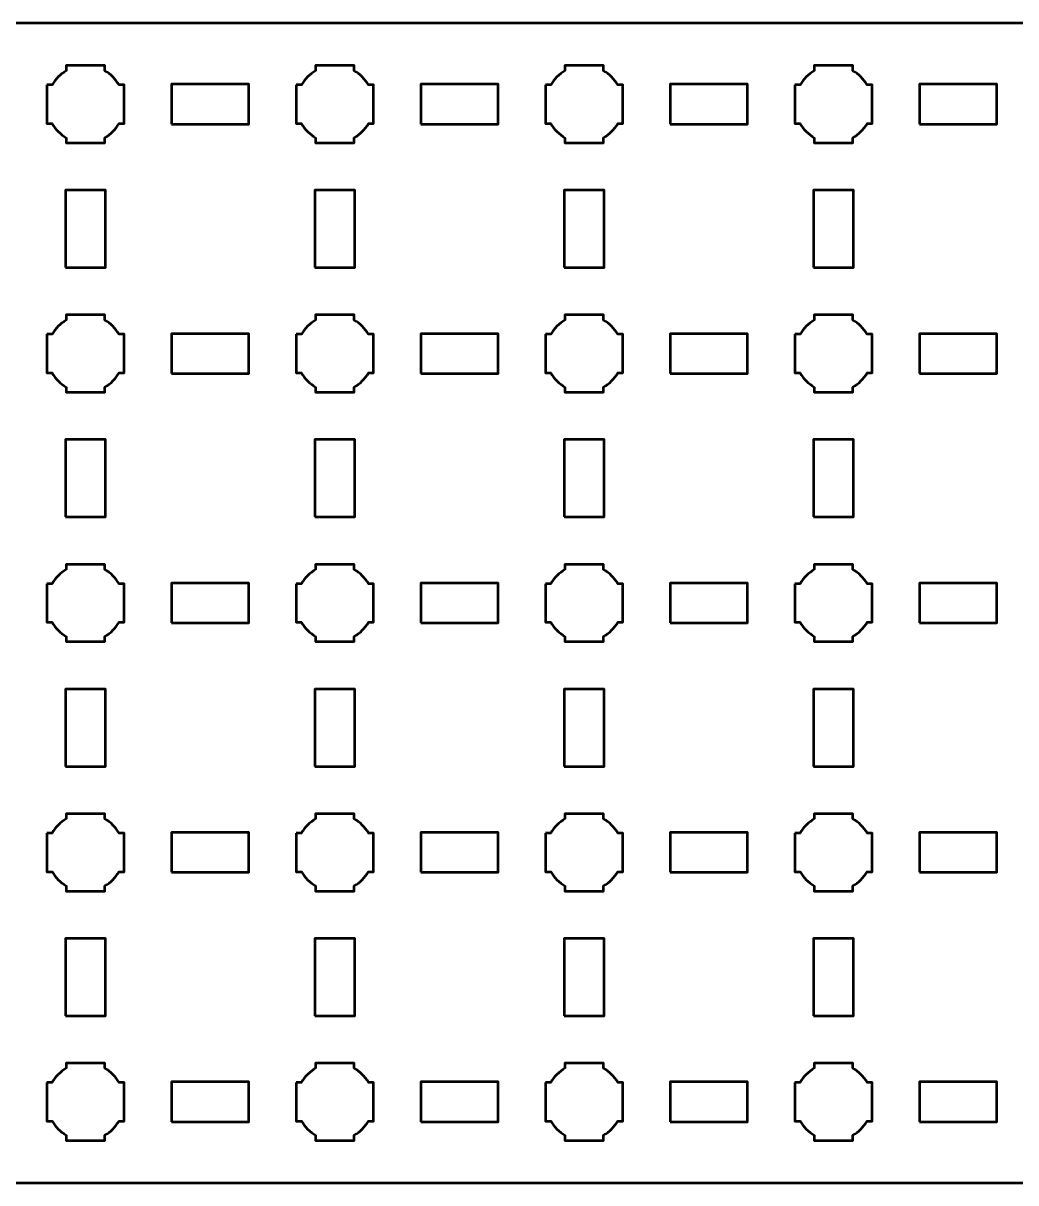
# Model space of a CAD drawing. Header units: centimetres. Extents: x -40.1 to 19.1, y -19.5 to -10.2.
# Drawn here: x 4 to 11.96, y -19.5 to -10.2 of the extents above; entities that cross this region are included whole.
import ezdxf

# ---------------------------------------------------------------- set-up
doc = ezdxf.new("R2010")
doc.units = ezdxf.units.CM
doc.header["$MEASUREMENT"] = 0
doc.layers.add('Layer 1', color=7, linetype='Continuous')

msp = doc.modelspace()

# ---------------------------------------------------------------- linework, layer by layer
at = {"layer": 'Layer 1', "color": 250, "lineweight": 53}
for points in [[(5.19, -11.01), (5.81, -11.01), (5.81, -10.69), (5.19, -10.69), (5.19, -11.01)], [(7.19, -11.01), (7.81, -11.01), (7.81, -10.69), (7.19, -10.69), (7.19, -11.01)], [(9.19, -11.01), (9.81, -11.01), (9.81, -10.69), (9.19, -10.69), (9.19, -11.01)], [(11.19, -11.01), (11.81, -11.01), (11.81, -10.69), (11.19, -10.69), (11.19, -11.01)], [(4.34, -12.16), (4.66, -12.16), (4.66, -11.54), (4.34, -11.54), (4.34, -12.16)], [(6.34, -12.16), (6.66, -12.16), (6.66, -11.54), (6.34, -11.54), (6.34, -12.16)], [(8.34, -12.16), (8.66, -12.16), (8.66, -11.54), (8.34, -11.54), (8.34, -12.16)], [(10.34, -12.16), (10.66, -12.16), (10.66, -11.54), (10.34, -11.54), (10.34, -12.16)], [(5.19, -13.01), (5.81, -13.01), (5.81, -12.69), (5.19, -12.69), (5.19, -13.01)], [(7.19, -13.01), (7.81, -13.01), (7.81, -12.69), (7.19, -12.69), (7.19, -13.01)], [(9.19, -13.01), (9.81, -13.01), (9.81, -12.69), (9.19, -12.69), (9.19, -13.01)], [(11.19, -13.01), (11.81, -13.01), (11.81, -12.69), (11.19, -12.69), (11.19, -13.01)], [(4.34, -14.16), (4.66, -14.16), (4.66, -13.54), (4.34, -13.54), (4.34, -14.16)], [(6.34, -14.16), (6.66, -14.16), (6.66, -13.54), (6.34, -13.54), (6.34, -14.16)], [(8.34, -14.16), (8.66, -14.16), (8.66, -13.54), (8.34, -13.54), (8.34, -14.16)], [(10.34, -14.16), (10.66, -14.16), (10.66, -13.54), (10.34, -13.54), (10.34, -14.16)], [(5.19, -15.01), (5.81, -15.01), (5.81, -14.69), (5.19, -14.69), (5.19, -15.01)], [(7.19, -15.01), (7.81, -15.01), (7.81, -14.69), (7.19, -14.69), (7.19, -15.01)], [(9.19, -15.01), (9.81, -15.01), (9.81, -14.69), (9.19, -14.69), (9.19, -15.01)], [(11.19, -15.01), (11.81, -15.01), (11.81, -14.69), (11.19, -14.69), (11.19, -15.01)], [(4.34, -16.16), (4.66, -16.16), (4.66, -15.54), (4.34, -15.54), (4.34, -16.16)], [(6.34, -16.16), (6.66, -16.16), (6.66, -15.54), (6.34, -15.54), (6.34, -16.16)], [(8.34, -16.16), (8.66, -16.16), (8.66, -15.54), (8.34, -15.54), (8.34, -16.16)], [(10.34, -16.16), (10.66, -16.16), (10.66, -15.54), (10.34, -15.54), (10.34, -16.16)], [(5.19, -17.01), (5.81, -17.01), (5.81, -16.69), (5.19, -16.69), (5.19, -17.01)], [(7.19, -17.01), (7.81, -17.01), (7.81, -16.69), (7.19, -16.69), (7.19, -17.01)], [(9.19, -17.01), (9.81, -17.01), (9.81, -16.69), (9.19, -16.69), (9.19, -17.01)], [(11.19, -17.01), (11.81, -17.01), (11.81, -16.69), (11.19, -16.69), (11.19, -17.01)], [(4.34, -18.16), (4.66, -18.16), (4.66, -17.54), (4.34, -17.54), (4.34, -18.16)], [(6.34, -18.16), (6.66, -18.16), (6.66, -17.54), (6.34, -17.54), (6.34, -18.16)], [(8.34, -18.16), (8.66, -18.16), (8.66, -17.54), (8.34, -17.54), (8.34, -18.16)], [(10.34, -18.16), (10.66, -18.16), (10.66, -17.54), (10.34, -17.54), (10.34, -18.16)], [(5.19, -19.01), (5.81, -19.01), (5.81, -18.69), (5.19, -18.69), (5.19, -19.01)], [(7.19, -19.01), (7.81, -19.01), (7.81, -18.69), (7.19, -18.69), (7.19, -19.01)], [(9.19, -19.01), (9.81, -19.01), (9.81, -18.69), (9.19, -18.69), (9.19, -19.01)], [(11.19, -19.01), (11.81, -19.01), (11.81, -18.69), (11.19, -18.69), (11.19, -19.01)]]:
    msp.add_lwpolyline(points, close=True, dxfattribs=at)
msp.add_open_spline([(-40.15, -19), (-40.15, -19), (-40.15, -10.7), (-40.15, -10.7), (-40.15, -10.7), (-40.15, -10.42391), (-39.92609, -10.2), (-39.65, -10.2), (-39.65, -10.2), (-39.65, -10.2), (18.65, -10.2), (18.65, -10.2), (18.65, -10.2), (18.92609, -10.2), (19.15, -10.42391), (19.15, -10.7), (19.15, -10.7), (19.15, -10.7), (19.15, -19), (19.15, -19), (19.15, -19), (19.15, -19.27609), (18.92609, -19.5), (18.65, -19.5), (18.65, -19.5), (18.65, -19.5), (-39.65, -19.5), (-39.65, -19.5), (-39.65, -19.5), (-39.92609, -19.5), (-40.15, -19.27609), (-40.15, -19)], degree=3, knots=[0, 0, 0, 0, 0.125, 0.125, 0.125, 0.125, 0.25, 0.25, 0.25, 0.25, 0.375, 0.375, 0.375, 0.375, 0.5, 0.5, 0.5, 0.5, 0.625, 0.625, 0.625, 0.625, 0.75, 0.75, 0.75, 0.75, 0.875, 0.875, 0.875, 0.875, 1, 1, 1, 1], dxfattribs=at)
at = {"layer": 'Layer 1', "lineweight": 53}
for points in [[(4.19, -10.695), (4.19, -10.695), (4.23149, -10.695), (4.23149, -10.695), (4.23149, -10.695), (4.25872, -10.64795), (4.29795, -10.60872), (4.345, -10.58149), (4.345, -10.58149), (4.345, -10.58149), (4.345, -10.54), (4.345, -10.54), (4.345, -10.54), (4.345, -10.54), (4.5, -10.54), (4.5, -10.54), (4.5, -10.54), (4.5, -10.54), (4.655, -10.54), (4.655, -10.54), (4.655, -10.54), (4.655, -10.54), (4.655, -10.58149), (4.655, -10.58149), (4.655, -10.58149), (4.70205, -10.60872), (4.74128, -10.64795), (4.76851, -10.695), (4.76851, -10.695), (4.76851, -10.695), (4.81, -10.695), (4.81, -10.695), (4.81, -10.695), (4.81, -10.695), (4.81, -10.85), (4.81, -10.85), (4.81, -10.85), (4.81, -10.85), (4.81, -11.005), (4.81, -11.005), (4.81, -11.005), (4.81, -11.005), (4.76851, -11.005), (4.76851, -11.005), (4.76851, -11.005), (4.74128, -11.05205), (4.70205, -11.09128), (4.655, -11.11851), (4.655, -11.11851), (4.655, -11.11851), (4.655, -11.16), (4.655, -11.16), (4.655, -11.16), (4.655, -11.16), (4.5, -11.16), (4.5, -11.16), (4.5, -11.16), (4.5, -11.16), (4.345, -11.16), (4.345, -11.16), (4.345, -11.16), (4.345, -11.16), (4.345, -11.11851), (4.345, -11.11851), (4.345, -11.11851), (4.29795, -11.09128), (4.25872, -11.05205), (4.23149, -11.005), (4.23149, -11.005), (4.23149, -11.005), (4.19, -11.005), (4.19, -11.005), (4.19, -11.005), (4.19, -11.005), (4.19, -10.85), (4.19, -10.85), (4.19, -10.85), (4.19, -10.85), (4.19, -10.695), (4.19, -10.695)], [(6.19, -10.695), (6.19, -10.695), (6.23149, -10.695), (6.23149, -10.695), (6.23149, -10.695), (6.25872, -10.64795), (6.29795, -10.60872), (6.345, -10.58149), (6.345, -10.58149), (6.345, -10.58149), (6.345, -10.54), (6.345, -10.54), (6.345, -10.54), (6.345, -10.54), (6.5, -10.54), (6.5, -10.54), (6.5, -10.54), (6.5, -10.54), (6.655, -10.54), (6.655, -10.54), (6.655, -10.54), (6.655, -10.54), (6.655, -10.58149), (6.655, -10.58149), (6.655, -10.58149), (6.70205, -10.60872), (6.74128, -10.64795), (6.76851, -10.695), (6.76851, -10.695), (6.76851, -10.695), (6.81, -10.695), (6.81, -10.695), (6.81, -10.695), (6.81, -10.695), (6.81, -10.85), (6.81, -10.85), (6.81, -10.85), (6.81, -10.85), (6.81, -11.005), (6.81, -11.005), (6.81, -11.005), (6.81, -11.005), (6.76851, -11.005), (6.76851, -11.005), (6.76851, -11.005), (6.74128, -11.05205), (6.70205, -11.09128), (6.655, -11.11851), (6.655, -11.11851), (6.655, -11.11851), (6.655, -11.16), (6.655, -11.16), (6.655, -11.16), (6.655, -11.16), (6.5, -11.16), (6.5, -11.16), (6.5, -11.16), (6.5, -11.16), (6.345, -11.16), (6.345, -11.16), (6.345, -11.16), (6.345, -11.16), (6.345, -11.11851), (6.345, -11.11851), (6.345, -11.11851), (6.29795, -11.09128), (6.25872, -11.05205), (6.23149, -11.005), (6.23149, -11.005), (6.23149, -11.005), (6.19, -11.005), (6.19, -11.005), (6.19, -11.005), (6.19, -11.005), (6.19, -10.85), (6.19, -10.85), (6.19, -10.85), (6.19, -10.85), (6.19, -10.695), (6.19, -10.695)], [(8.19, -10.695), (8.19, -10.695), (8.23149, -10.695), (8.23149, -10.695), (8.23149, -10.695), (8.25872, -10.64795), (8.29795, -10.60872), (8.345, -10.58149), (8.345, -10.58149), (8.345, -10.58149), (8.345, -10.54), (8.345, -10.54), (8.345, -10.54), (8.345, -10.54), (8.5, -10.54), (8.5, -10.54), (8.5, -10.54), (8.5, -10.54), (8.655, -10.54), (8.655, -10.54), (8.655, -10.54), (8.655, -10.54), (8.655, -10.58149), (8.655, -10.58149), (8.655, -10.58149), (8.70205, -10.60872), (8.74128, -10.64795), (8.76851, -10.695), (8.76851, -10.695), (8.76851, -10.695), (8.81, -10.695), (8.81, -10.695), (8.81, -10.695), (8.81, -10.695), (8.81, -10.85), (8.81, -10.85), (8.81, -10.85), (8.81, -10.85), (8.81, -11.005), (8.81, -11.005), (8.81, -11.005), (8.81, -11.005), (8.76851, -11.005), (8.76851, -11.005), (8.76851, -11.005), (8.74128, -11.05205), (8.70205, -11.09128), (8.655, -11.11851), (8.655, -11.11851), (8.655, -11.11851), (8.655, -11.16), (8.655, -11.16), (8.655, -11.16), (8.655, -11.16), (8.5, -11.16), (8.5, -11.16), (8.5, -11.16), (8.5, -11.16), (8.345, -11.16), (8.345, -11.16), (8.345, -11.16), (8.345, -11.16), (8.345, -11.11851), (8.345, -11.11851), (8.345, -11.11851), (8.29795, -11.09128), (8.25872, -11.05205), (8.23149, -11.005), (8.23149, -11.005), (8.23149, -11.005), (8.19, -11.005), (8.19, -11.005), (8.19, -11.005), (8.19, -11.005), (8.19, -10.85), (8.19, -10.85), (8.19, -10.85), (8.19, -10.85), (8.19, -10.695), (8.19, -10.695)], [(10.19, -10.695), (10.19, -10.695), (10.23149, -10.695), (10.23149, -10.695), (10.23149, -10.695), (10.25872, -10.64795), (10.29795, -10.60872), (10.345, -10.58149), (10.345, -10.58149), (10.345, -10.58149), (10.345, -10.54), (10.345, -10.54), (10.345, -10.54), (10.345, -10.54), (10.5, -10.54), (10.5, -10.54), (10.5, -10.54), (10.5, -10.54), (10.655, -10.54), (10.655, -10.54), (10.655, -10.54), (10.655, -10.54), (10.655, -10.58149), (10.655, -10.58149), (10.655, -10.58149), (10.70205, -10.60872), (10.74128, -10.64795), (10.76851, -10.695), (10.76851, -10.695), (10.76851, -10.695), (10.81, -10.695), (10.81, -10.695), (10.81, -10.695), (10.81, -10.695), (10.81, -10.85), (10.81, -10.85), (10.81, -10.85), (10.81, -10.85), (10.81, -11.005), (10.81, -11.005), (10.81, -11.005), (10.81, -11.005), (10.76851, -11.005), (10.76851, -11.005), (10.76851, -11.005), (10.74128, -11.05205), (10.70205, -11.09128), (10.655, -11.11851), (10.655, -11.11851), (10.655, -11.11851), (10.655, -11.16), (10.655, -11.16), (10.655, -11.16), (10.655, -11.16), (10.5, -11.16), (10.5, -11.16), (10.5, -11.16), (10.5, -11.16), (10.345, -11.16), (10.345, -11.16), (10.345, -11.16), (10.345, -11.16), (10.345, -11.11851), (10.345, -11.11851), (10.345, -11.11851), (10.29795, -11.09128), (10.25872, -11.05205), (10.23149, -11.005), (10.23149, -11.005), (10.23149, -11.005), (10.19, -11.005), (10.19, -11.005), (10.19, -11.005), (10.19, -11.005), (10.19, -10.85), (10.19, -10.85), (10.19, -10.85), (10.19, -10.85), (10.19, -10.695), (10.19, -10.695)], [(4.19, -12.695), (4.19, -12.695), (4.23149, -12.695), (4.23149, -12.695), (4.23149, -12.695), (4.25872, -12.64795), (4.29795, -12.60872), (4.345, -12.58149), (4.345, -12.58149), (4.345, -12.58149), (4.345, -12.54), (4.345, -12.54), (4.345, -12.54), (4.345, -12.54), (4.5, -12.54), (4.5, -12.54), (4.5, -12.54), (4.5, -12.54), (4.655, -12.54), (4.655, -12.54), (4.655, -12.54), (4.655, -12.54), (4.655, -12.58149), (4.655, -12.58149), (4.655, -12.58149), (4.70205, -12.60872), (4.74128, -12.64795), (4.76851, -12.695), (4.76851, -12.695), (4.76851, -12.695), (4.81, -12.695), (4.81, -12.695), (4.81, -12.695), (4.81, -12.695), (4.81, -12.85), (4.81, -12.85), (4.81, -12.85), (4.81, -12.85), (4.81, -13.005), (4.81, -13.005), (4.81, -13.005), (4.81, -13.005), (4.76851, -13.005), (4.76851, -13.005), (4.76851, -13.005), (4.74128, -13.05205), (4.70205, -13.09128), (4.655, -13.11851), (4.655, -13.11851), (4.655, -13.11851), (4.655, -13.16), (4.655, -13.16), (4.655, -13.16), (4.655, -13.16), (4.5, -13.16), (4.5, -13.16), (4.5, -13.16), (4.5, -13.16), (4.345, -13.16), (4.345, -13.16), (4.345, -13.16), (4.345, -13.16), (4.345, -13.11851), (4.345, -13.11851), (4.345, -13.11851), (4.29795, -13.09128), (4.25872, -13.05205), (4.23149, -13.005), (4.23149, -13.005), (4.23149, -13.005), (4.19, -13.005), (4.19, -13.005), (4.19, -13.005), (4.19, -13.005), (4.19, -12.85), (4.19, -12.85), (4.19, -12.85), (4.19, -12.85), (4.19, -12.695), (4.19, -12.695)], [(6.19, -12.695), (6.19, -12.695), (6.23149, -12.695), (6.23149, -12.695), (6.23149, -12.695), (6.25872, -12.64795), (6.29795, -12.60872), (6.345, -12.58149), (6.345, -12.58149), (6.345, -12.58149), (6.345, -12.54), (6.345, -12.54), (6.345, -12.54), (6.345, -12.54), (6.5, -12.54), (6.5, -12.54), (6.5, -12.54), (6.5, -12.54), (6.655, -12.54), (6.655, -12.54), (6.655, -12.54), (6.655, -12.54), (6.655, -12.58149), (6.655, -12.58149), (6.655, -12.58149), (6.70205, -12.60872), (6.74128, -12.64795), (6.76851, -12.695), (6.76851, -12.695), (6.76851, -12.695), (6.81, -12.695), (6.81, -12.695), (6.81, -12.695), (6.81, -12.695), (6.81, -12.85), (6.81, -12.85), (6.81, -12.85), (6.81, -12.85), (6.81, -13.005), (6.81, -13.005), (6.81, -13.005), (6.81, -13.005), (6.76851, -13.005), (6.76851, -13.005), (6.76851, -13.005), (6.74128, -13.05205), (6.70205, -13.09128), (6.655, -13.11851), (6.655, -13.11851), (6.655, -13.11851), (6.655, -13.16), (6.655, -13.16), (6.655, -13.16), (6.655, -13.16), (6.5, -13.16), (6.5, -13.16), (6.5, -13.16), (6.5, -13.16), (6.345, -13.16), (6.345, -13.16), (6.345, -13.16), (6.345, -13.16), (6.345, -13.11851), (6.345, -13.11851), (6.345, -13.11851), (6.29795, -13.09128), (6.25872, -13.05205), (6.23149, -13.005), (6.23149, -13.005), (6.23149, -13.005), (6.19, -13.005), (6.19, -13.005), (6.19, -13.005), (6.19, -13.005), (6.19, -12.85), (6.19, -12.85), (6.19, -12.85), (6.19, -12.85), (6.19, -12.695), (6.19, -12.695)], [(8.19, -12.695), (8.19, -12.695), (8.23149, -12.695), (8.23149, -12.695), (8.23149, -12.695), (8.25872, -12.64795), (8.29795, -12.60872), (8.345, -12.58149), (8.345, -12.58149), (8.345, -12.58149), (8.345, -12.54), (8.345, -12.54), (8.345, -12.54), (8.345, -12.54), (8.5, -12.54), (8.5, -12.54), (8.5, -12.54), (8.5, -12.54), (8.655, -12.54), (8.655, -12.54), (8.655, -12.54), (8.655, -12.54), (8.655, -12.58149), (8.655, -12.58149), (8.655, -12.58149), (8.70205, -12.60872), (8.74128, -12.64795), (8.76851, -12.695), (8.76851, -12.695), (8.76851, -12.695), (8.81, -12.695), (8.81, -12.695), (8.81, -12.695), (8.81, -12.695), (8.81, -12.85), (8.81, -12.85), (8.81, -12.85), (8.81, -12.85), (8.81, -13.005), (8.81, -13.005), (8.81, -13.005), (8.81, -13.005), (8.76851, -13.005), (8.76851, -13.005), (8.76851, -13.005), (8.74128, -13.05205), (8.70205, -13.09128), (8.655, -13.11851), (8.655, -13.11851), (8.655, -13.11851), (8.655, -13.16), (8.655, -13.16), (8.655, -13.16), (8.655, -13.16), (8.5, -13.16), (8.5, -13.16), (8.5, -13.16), (8.5, -13.16), (8.345, -13.16), (8.345, -13.16), (8.345, -13.16), (8.345, -13.16), (8.345, -13.11851), (8.345, -13.11851), (8.345, -13.11851), (8.29795, -13.09128), (8.25872, -13.05205), (8.23149, -13.005), (8.23149, -13.005), (8.23149, -13.005), (8.19, -13.005), (8.19, -13.005), (8.19, -13.005), (8.19, -13.005), (8.19, -12.85), (8.19, -12.85), (8.19, -12.85), (8.19, -12.85), (8.19, -12.695), (8.19, -12.695)], [(10.19, -12.695), (10.19, -12.695), (10.23149, -12.695), (10.23149, -12.695), (10.23149, -12.695), (10.25872, -12.64795), (10.29795, -12.60872), (10.345, -12.58149), (10.345, -12.58149), (10.345, -12.58149), (10.345, -12.54), (10.345, -12.54), (10.345, -12.54), (10.345, -12.54), (10.5, -12.54), (10.5, -12.54), (10.5, -12.54), (10.5, -12.54), (10.655, -12.54), (10.655, -12.54), (10.655, -12.54), (10.655, -12.54), (10.655, -12.58149), (10.655, -12.58149), (10.655, -12.58149), (10.70205, -12.60872), (10.74128, -12.64795), (10.76851, -12.695), (10.76851, -12.695), (10.76851, -12.695), (10.81, -12.695), (10.81, -12.695), (10.81, -12.695), (10.81, -12.695), (10.81, -12.85), (10.81, -12.85), (10.81, -12.85), (10.81, -12.85), (10.81, -13.005), (10.81, -13.005), (10.81, -13.005), (10.81, -13.005), (10.76851, -13.005), (10.76851, -13.005), (10.76851, -13.005), (10.74128, -13.05205), (10.70205, -13.09128), (10.655, -13.11851), (10.655, -13.11851), (10.655, -13.11851), (10.655, -13.16), (10.655, -13.16), (10.655, -13.16), (10.655, -13.16), (10.5, -13.16), (10.5, -13.16), (10.5, -13.16), (10.5, -13.16), (10.345, -13.16), (10.345, -13.16), (10.345, -13.16), (10.345, -13.16), (10.345, -13.11851), (10.345, -13.11851), (10.345, -13.11851), (10.29795, -13.09128), (10.25872, -13.05205), (10.23149, -13.005), (10.23149, -13.005), (10.23149, -13.005), (10.19, -13.005), (10.19, -13.005), (10.19, -13.005), (10.19, -13.005), (10.19, -12.85), (10.19, -12.85), (10.19, -12.85), (10.19, -12.85), (10.19, -12.695), (10.19, -12.695)], [(4.19, -14.695), (4.19, -14.695), (4.23149, -14.695), (4.23149, -14.695), (4.23149, -14.695), (4.25872, -14.64795), (4.29795, -14.60872), (4.345, -14.58149), (4.345, -14.58149), (4.345, -14.58149), (4.345, -14.54), (4.345, -14.54), (4.345, -14.54), (4.345, -14.54), (4.5, -14.54), (4.5, -14.54), (4.5, -14.54), (4.5, -14.54), (4.655, -14.54), (4.655, -14.54), (4.655, -14.54), (4.655, -14.54), (4.655, -14.58149), (4.655, -14.58149), (4.655, -14.58149), (4.70205, -14.60872), (4.74128, -14.64795), (4.76851, -14.695), (4.76851, -14.695), (4.76851, -14.695), (4.81, -14.695), (4.81, -14.695), (4.81, -14.695), (4.81, -14.695), (4.81, -14.85), (4.81, -14.85), (4.81, -14.85), (4.81, -14.85), (4.81, -15.005), (4.81, -15.005), (4.81, -15.005), (4.81, -15.005), (4.76851, -15.005), (4.76851, -15.005), (4.76851, -15.005), (4.74128, -15.05205), (4.70205, -15.09128), (4.655, -15.11851), (4.655, -15.11851), (4.655, -15.11851), (4.655, -15.16), (4.655, -15.16), (4.655, -15.16), (4.655, -15.16), (4.5, -15.16), (4.5, -15.16), (4.5, -15.16), (4.5, -15.16), (4.345, -15.16), (4.345, -15.16), (4.345, -15.16), (4.345, -15.16), (4.345, -15.11851), (4.345, -15.11851), (4.345, -15.11851), (4.29795, -15.09128), (4.25872, -15.05205), (4.23149, -15.005), (4.23149, -15.005), (4.23149, -15.005), (4.19, -15.005), (4.19, -15.005), (4.19, -15.005), (4.19, -15.005), (4.19, -14.85), (4.19, -14.85), (4.19, -14.85), (4.19, -14.85), (4.19, -14.695), (4.19, -14.695)], [(6.19, -14.695), (6.19, -14.695), (6.23149, -14.695), (6.23149, -14.695), (6.23149, -14.695), (6.25872, -14.64795), (6.29795, -14.60872), (6.345, -14.58149), (6.345, -14.58149), (6.345, -14.58149), (6.345, -14.54), (6.345, -14.54), (6.345, -14.54), (6.345, -14.54), (6.5, -14.54), (6.5, -14.54), (6.5, -14.54), (6.5, -14.54), (6.655, -14.54), (6.655, -14.54), (6.655, -14.54), (6.655, -14.54), (6.655, -14.58149), (6.655, -14.58149), (6.655, -14.58149), (6.70205, -14.60872), (6.74128, -14.64795), (6.76851, -14.695), (6.76851, -14.695), (6.76851, -14.695), (6.81, -14.695), (6.81, -14.695), (6.81, -14.695), (6.81, -14.695), (6.81, -14.85), (6.81, -14.85), (6.81, -14.85), (6.81, -14.85), (6.81, -15.005), (6.81, -15.005), (6.81, -15.005), (6.81, -15.005), (6.76851, -15.005), (6.76851, -15.005), (6.76851, -15.005), (6.74128, -15.05205), (6.70205, -15.09128), (6.655, -15.11851), (6.655, -15.11851), (6.655, -15.11851), (6.655, -15.16), (6.655, -15.16), (6.655, -15.16), (6.655, -15.16), (6.5, -15.16), (6.5, -15.16), (6.5, -15.16), (6.5, -15.16), (6.345, -15.16), (6.345, -15.16), (6.345, -15.16), (6.345, -15.16), (6.345, -15.11851), (6.345, -15.11851), (6.345, -15.11851), (6.29795, -15.09128), (6.25872, -15.05205), (6.23149, -15.005), (6.23149, -15.005), (6.23149, -15.005), (6.19, -15.005), (6.19, -15.005), (6.19, -15.005), (6.19, -15.005), (6.19, -14.85), (6.19, -14.85), (6.19, -14.85), (6.19, -14.85), (6.19, -14.695), (6.19, -14.695)], [(8.19, -14.695), (8.19, -14.695), (8.23149, -14.695), (8.23149, -14.695), (8.23149, -14.695), (8.25872, -14.64795), (8.29795, -14.60872), (8.345, -14.58149), (8.345, -14.58149), (8.345, -14.58149), (8.345, -14.54), (8.345, -14.54), (8.345, -14.54), (8.345, -14.54), (8.5, -14.54), (8.5, -14.54), (8.5, -14.54), (8.5, -14.54), (8.655, -14.54), (8.655, -14.54), (8.655, -14.54), (8.655, -14.54), (8.655, -14.58149), (8.655, -14.58149), (8.655, -14.58149), (8.70205, -14.60872), (8.74128, -14.64795), (8.76851, -14.695), (8.76851, -14.695), (8.76851, -14.695), (8.81, -14.695), (8.81, -14.695), (8.81, -14.695), (8.81, -14.695), (8.81, -14.85), (8.81, -14.85), (8.81, -14.85), (8.81, -14.85), (8.81, -15.005), (8.81, -15.005), (8.81, -15.005), (8.81, -15.005), (8.76851, -15.005), (8.76851, -15.005), (8.76851, -15.005), (8.74128, -15.05205), (8.70205, -15.09128), (8.655, -15.11851), (8.655, -15.11851), (8.655, -15.11851), (8.655, -15.16), (8.655, -15.16), (8.655, -15.16), (8.655, -15.16), (8.5, -15.16), (8.5, -15.16), (8.5, -15.16), (8.5, -15.16), (8.345, -15.16), (8.345, -15.16), (8.345, -15.16), (8.345, -15.16), (8.345, -15.11851), (8.345, -15.11851), (8.345, -15.11851), (8.29795, -15.09128), (8.25872, -15.05205), (8.23149, -15.005), (8.23149, -15.005), (8.23149, -15.005), (8.19, -15.005), (8.19, -15.005), (8.19, -15.005), (8.19, -15.005), (8.19, -14.85), (8.19, -14.85), (8.19, -14.85), (8.19, -14.85), (8.19, -14.695), (8.19, -14.695)], [(10.19, -14.695), (10.19, -14.695), (10.23149, -14.695), (10.23149, -14.695), (10.23149, -14.695), (10.25872, -14.64795), (10.29795, -14.60872), (10.345, -14.58149), (10.345, -14.58149), (10.345, -14.58149), (10.345, -14.54), (10.345, -14.54), (10.345, -14.54), (10.345, -14.54), (10.5, -14.54), (10.5, -14.54), (10.5, -14.54), (10.5, -14.54), (10.655, -14.54), (10.655, -14.54), (10.655, -14.54), (10.655, -14.54), (10.655, -14.58149), (10.655, -14.58149), (10.655, -14.58149), (10.70205, -14.60872), (10.74128, -14.64795), (10.76851, -14.695), (10.76851, -14.695), (10.76851, -14.695), (10.81, -14.695), (10.81, -14.695), (10.81, -14.695), (10.81, -14.695), (10.81, -14.85), (10.81, -14.85), (10.81, -14.85), (10.81, -14.85), (10.81, -15.005), (10.81, -15.005), (10.81, -15.005), (10.81, -15.005), (10.76851, -15.005), (10.76851, -15.005), (10.76851, -15.005), (10.74128, -15.05205), (10.70205, -15.09128), (10.655, -15.11851), (10.655, -15.11851), (10.655, -15.11851), (10.655, -15.16), (10.655, -15.16), (10.655, -15.16), (10.655, -15.16), (10.5, -15.16), (10.5, -15.16), (10.5, -15.16), (10.5, -15.16), (10.345, -15.16), (10.345, -15.16), (10.345, -15.16), (10.345, -15.16), (10.345, -15.11851), (10.345, -15.11851), (10.345, -15.11851), (10.29795, -15.09128), (10.25872, -15.05205), (10.23149, -15.005), (10.23149, -15.005), (10.23149, -15.005), (10.19, -15.005), (10.19, -15.005), (10.19, -15.005), (10.19, -15.005), (10.19, -14.85), (10.19, -14.85), (10.19, -14.85), (10.19, -14.85), (10.19, -14.695), (10.19, -14.695)], [(4.19, -16.695), (4.19, -16.695), (4.23149, -16.695), (4.23149, -16.695), (4.23149, -16.695), (4.25872, -16.64795), (4.29795, -16.60872), (4.345, -16.58149), (4.345, -16.58149), (4.345, -16.58149), (4.345, -16.54), (4.345, -16.54), (4.345, -16.54), (4.345, -16.54), (4.5, -16.54), (4.5, -16.54), (4.5, -16.54), (4.5, -16.54), (4.655, -16.54), (4.655, -16.54), (4.655, -16.54), (4.655, -16.54), (4.655, -16.58149), (4.655, -16.58149), (4.655, -16.58149), (4.70205, -16.60872), (4.74128, -16.64795), (4.76851, -16.695), (4.76851, -16.695), (4.76851, -16.695), (4.81, -16.695), (4.81, -16.695), (4.81, -16.695), (4.81, -16.695), (4.81, -16.85), (4.81, -16.85), (4.81, -16.85), (4.81, -16.85), (4.81, -17.005), (4.81, -17.005), (4.81, -17.005), (4.81, -17.005), (4.76851, -17.005), (4.76851, -17.005), (4.76851, -17.005), (4.74128, -17.05205), (4.70205, -17.09128), (4.655, -17.11851), (4.655, -17.11851), (4.655, -17.11851), (4.655, -17.16), (4.655, -17.16), (4.655, -17.16), (4.655, -17.16), (4.5, -17.16), (4.5, -17.16), (4.5, -17.16), (4.5, -17.16), (4.345, -17.16), (4.345, -17.16), (4.345, -17.16), (4.345, -17.16), (4.345, -17.11851), (4.345, -17.11851), (4.345, -17.11851), (4.29795, -17.09128), (4.25872, -17.05205), (4.23149, -17.005), (4.23149, -17.005), (4.23149, -17.005), (4.19, -17.005), (4.19, -17.005), (4.19, -17.005), (4.19, -17.005), (4.19, -16.85), (4.19, -16.85), (4.19, -16.85), (4.19, -16.85), (4.19, -16.695), (4.19, -16.695)], [(6.19, -16.695), (6.19, -16.695), (6.23149, -16.695), (6.23149, -16.695), (6.23149, -16.695), (6.25872, -16.64795), (6.29795, -16.60872), (6.345, -16.58149), (6.345, -16.58149), (6.345, -16.58149), (6.345, -16.54), (6.345, -16.54), (6.345, -16.54), (6.345, -16.54), (6.5, -16.54), (6.5, -16.54), (6.5, -16.54), (6.5, -16.54), (6.655, -16.54), (6.655, -16.54), (6.655, -16.54), (6.655, -16.54), (6.655, -16.58149), (6.655, -16.58149), (6.655, -16.58149), (6.70205, -16.60872), (6.74128, -16.64795), (6.76851, -16.695), (6.76851, -16.695), (6.76851, -16.695), (6.81, -16.695), (6.81, -16.695), (6.81, -16.695), (6.81, -16.695), (6.81, -16.85), (6.81, -16.85), (6.81, -16.85), (6.81, -16.85), (6.81, -17.005), (6.81, -17.005), (6.81, -17.005), (6.81, -17.005), (6.76851, -17.005), (6.76851, -17.005), (6.76851, -17.005), (6.74128, -17.05205), (6.70205, -17.09128), (6.655, -17.11851), (6.655, -17.11851), (6.655, -17.11851), (6.655, -17.16), (6.655, -17.16), (6.655, -17.16), (6.655, -17.16), (6.5, -17.16), (6.5, -17.16), (6.5, -17.16), (6.5, -17.16), (6.345, -17.16), (6.345, -17.16), (6.345, -17.16), (6.345, -17.16), (6.345, -17.11851), (6.345, -17.11851), (6.345, -17.11851), (6.29795, -17.09128), (6.25872, -17.05205), (6.23149, -17.005), (6.23149, -17.005), (6.23149, -17.005), (6.19, -17.005), (6.19, -17.005), (6.19, -17.005), (6.19, -17.005), (6.19, -16.85), (6.19, -16.85), (6.19, -16.85), (6.19, -16.85), (6.19, -16.695), (6.19, -16.695)], [(8.19, -16.695), (8.19, -16.695), (8.23149, -16.695), (8.23149, -16.695), (8.23149, -16.695), (8.25872, -16.64795), (8.29795, -16.60872), (8.345, -16.58149), (8.345, -16.58149), (8.345, -16.58149), (8.345, -16.54), (8.345, -16.54), (8.345, -16.54), (8.345, -16.54), (8.5, -16.54), (8.5, -16.54), (8.5, -16.54), (8.5, -16.54), (8.655, -16.54), (8.655, -16.54), (8.655, -16.54), (8.655, -16.54), (8.655, -16.58149), (8.655, -16.58149), (8.655, -16.58149), (8.70205, -16.60872), (8.74128, -16.64795), (8.76851, -16.695), (8.76851, -16.695), (8.76851, -16.695), (8.81, -16.695), (8.81, -16.695), (8.81, -16.695), (8.81, -16.695), (8.81, -16.85), (8.81, -16.85), (8.81, -16.85), (8.81, -16.85), (8.81, -17.005), (8.81, -17.005), (8.81, -17.005), (8.81, -17.005), (8.76851, -17.005), (8.76851, -17.005), (8.76851, -17.005), (8.74128, -17.05205), (8.70205, -17.09128), (8.655, -17.11851), (8.655, -17.11851), (8.655, -17.11851), (8.655, -17.16), (8.655, -17.16), (8.655, -17.16), (8.655, -17.16), (8.5, -17.16), (8.5, -17.16), (8.5, -17.16), (8.5, -17.16), (8.345, -17.16), (8.345, -17.16), (8.345, -17.16), (8.345, -17.16), (8.345, -17.11851), (8.345, -17.11851), (8.345, -17.11851), (8.29795, -17.09128), (8.25872, -17.05205), (8.23149, -17.005), (8.23149, -17.005), (8.23149, -17.005), (8.19, -17.005), (8.19, -17.005), (8.19, -17.005), (8.19, -17.005), (8.19, -16.85), (8.19, -16.85), (8.19, -16.85), (8.19, -16.85), (8.19, -16.695), (8.19, -16.695)], [(10.19, -16.695), (10.19, -16.695), (10.23149, -16.695), (10.23149, -16.695), (10.23149, -16.695), (10.25872, -16.64795), (10.29795, -16.60872), (10.345, -16.58149), (10.345, -16.58149), (10.345, -16.58149), (10.345, -16.54), (10.345, -16.54), (10.345, -16.54), (10.345, -16.54), (10.5, -16.54), (10.5, -16.54), (10.5, -16.54), (10.5, -16.54), (10.655, -16.54), (10.655, -16.54), (10.655, -16.54), (10.655, -16.54), (10.655, -16.58149), (10.655, -16.58149), (10.655, -16.58149), (10.70205, -16.60872), (10.74128, -16.64795), (10.76851, -16.695), (10.76851, -16.695), (10.76851, -16.695), (10.81, -16.695), (10.81, -16.695), (10.81, -16.695), (10.81, -16.695), (10.81, -16.85), (10.81, -16.85), (10.81, -16.85), (10.81, -16.85), (10.81, -17.005), (10.81, -17.005), (10.81, -17.005), (10.81, -17.005), (10.76851, -17.005), (10.76851, -17.005), (10.76851, -17.005), (10.74128, -17.05205), (10.70205, -17.09128), (10.655, -17.11851), (10.655, -17.11851), (10.655, -17.11851), (10.655, -17.16), (10.655, -17.16), (10.655, -17.16), (10.655, -17.16), (10.5, -17.16), (10.5, -17.16), (10.5, -17.16), (10.5, -17.16), (10.345, -17.16), (10.345, -17.16), (10.345, -17.16), (10.345, -17.16), (10.345, -17.11851), (10.345, -17.11851), (10.345, -17.11851), (10.29795, -17.09128), (10.25872, -17.05205), (10.23149, -17.005), (10.23149, -17.005), (10.23149, -17.005), (10.19, -17.005), (10.19, -17.005), (10.19, -17.005), (10.19, -17.005), (10.19, -16.85), (10.19, -16.85), (10.19, -16.85), (10.19, -16.85), (10.19, -16.695), (10.19, -16.695)], [(4.19, -18.695), (4.19, -18.695), (4.23149, -18.695), (4.23149, -18.695), (4.23149, -18.695), (4.25872, -18.64795), (4.29795, -18.60872), (4.345, -18.58149), (4.345, -18.58149), (4.345, -18.58149), (4.345, -18.54), (4.345, -18.54), (4.345, -18.54), (4.345, -18.54), (4.5, -18.54), (4.5, -18.54), (4.5, -18.54), (4.5, -18.54), (4.655, -18.54), (4.655, -18.54), (4.655, -18.54), (4.655, -18.54), (4.655, -18.58149), (4.655, -18.58149), (4.655, -18.58149), (4.70205, -18.60872), (4.74128, -18.64795), (4.76851, -18.695), (4.76851, -18.695), (4.76851, -18.695), (4.81, -18.695), (4.81, -18.695), (4.81, -18.695), (4.81, -18.695), (4.81, -18.85), (4.81, -18.85), (4.81, -18.85), (4.81, -18.85), (4.81, -19.005), (4.81, -19.005), (4.81, -19.005), (4.81, -19.005), (4.76851, -19.005), (4.76851, -19.005), (4.76851, -19.005), (4.74128, -19.05205), (4.70205, -19.09128), (4.655, -19.11851), (4.655, -19.11851), (4.655, -19.11851), (4.655, -19.16), (4.655, -19.16), (4.655, -19.16), (4.655, -19.16), (4.5, -19.16), (4.5, -19.16), (4.5, -19.16), (4.5, -19.16), (4.345, -19.16), (4.345, -19.16), (4.345, -19.16), (4.345, -19.16), (4.345, -19.11851), (4.345, -19.11851), (4.345, -19.11851), (4.29795, -19.09128), (4.25872, -19.05205), (4.23149, -19.005), (4.23149, -19.005), (4.23149, -19.005), (4.19, -19.005), (4.19, -19.005), (4.19, -19.005), (4.19, -19.005), (4.19, -18.85), (4.19, -18.85), (4.19, -18.85), (4.19, -18.85), (4.19, -18.695), (4.19, -18.695)], [(6.19, -18.695), (6.19, -18.695), (6.23149, -18.695), (6.23149, -18.695), (6.23149, -18.695), (6.25872, -18.64795), (6.29795, -18.60872), (6.345, -18.58149), (6.345, -18.58149), (6.345, -18.58149), (6.345, -18.54), (6.345, -18.54), (6.345, -18.54), (6.345, -18.54), (6.5, -18.54), (6.5, -18.54), (6.5, -18.54), (6.5, -18.54), (6.655, -18.54), (6.655, -18.54), (6.655, -18.54), (6.655, -18.54), (6.655, -18.58149), (6.655, -18.58149), (6.655, -18.58149), (6.70205, -18.60872), (6.74128, -18.64795), (6.76851, -18.695), (6.76851, -18.695), (6.76851, -18.695), (6.81, -18.695), (6.81, -18.695), (6.81, -18.695), (6.81, -18.695), (6.81, -18.85), (6.81, -18.85), (6.81, -18.85), (6.81, -18.85), (6.81, -19.005), (6.81, -19.005), (6.81, -19.005), (6.81, -19.005), (6.76851, -19.005), (6.76851, -19.005), (6.76851, -19.005), (6.74128, -19.05205), (6.70205, -19.09128), (6.655, -19.11851), (6.655, -19.11851), (6.655, -19.11851), (6.655, -19.16), (6.655, -19.16), (6.655, -19.16), (6.655, -19.16), (6.5, -19.16), (6.5, -19.16), (6.5, -19.16), (6.5, -19.16), (6.345, -19.16), (6.345, -19.16), (6.345, -19.16), (6.345, -19.16), (6.345, -19.11851), (6.345, -19.11851), (6.345, -19.11851), (6.29795, -19.09128), (6.25872, -19.05205), (6.23149, -19.005), (6.23149, -19.005), (6.23149, -19.005), (6.19, -19.005), (6.19, -19.005), (6.19, -19.005), (6.19, -19.005), (6.19, -18.85), (6.19, -18.85), (6.19, -18.85), (6.19, -18.85), (6.19, -18.695), (6.19, -18.695)], [(8.19, -18.695), (8.19, -18.695), (8.23149, -18.695), (8.23149, -18.695), (8.23149, -18.695), (8.25872, -18.64795), (8.29795, -18.60872), (8.345, -18.58149), (8.345, -18.58149), (8.345, -18.58149), (8.345, -18.54), (8.345, -18.54), (8.345, -18.54), (8.345, -18.54), (8.5, -18.54), (8.5, -18.54), (8.5, -18.54), (8.5, -18.54), (8.655, -18.54), (8.655, -18.54), (8.655, -18.54), (8.655, -18.54), (8.655, -18.58149), (8.655, -18.58149), (8.655, -18.58149), (8.70205, -18.60872), (8.74128, -18.64795), (8.76851, -18.695), (8.76851, -18.695), (8.76851, -18.695), (8.81, -18.695), (8.81, -18.695), (8.81, -18.695), (8.81, -18.695), (8.81, -18.85), (8.81, -18.85), (8.81, -18.85), (8.81, -18.85), (8.81, -19.005), (8.81, -19.005), (8.81, -19.005), (8.81, -19.005), (8.76851, -19.005), (8.76851, -19.005), (8.76851, -19.005), (8.74128, -19.05205), (8.70205, -19.09128), (8.655, -19.11851), (8.655, -19.11851), (8.655, -19.11851), (8.655, -19.16), (8.655, -19.16), (8.655, -19.16), (8.655, -19.16), (8.5, -19.16), (8.5, -19.16), (8.5, -19.16), (8.5, -19.16), (8.345, -19.16), (8.345, -19.16), (8.345, -19.16), (8.345, -19.16), (8.345, -19.11851), (8.345, -19.11851), (8.345, -19.11851), (8.29795, -19.09128), (8.25872, -19.05205), (8.23149, -19.005), (8.23149, -19.005), (8.23149, -19.005), (8.19, -19.005), (8.19, -19.005), (8.19, -19.005), (8.19, -19.005), (8.19, -18.85), (8.19, -18.85), (8.19, -18.85), (8.19, -18.85), (8.19, -18.695), (8.19, -18.695)], [(10.19, -18.695), (10.19, -18.695), (10.23149, -18.695), (10.23149, -18.695), (10.23149, -18.695), (10.25872, -18.64795), (10.29795, -18.60872), (10.345, -18.58149), (10.345, -18.58149), (10.345, -18.58149), (10.345, -18.54), (10.345, -18.54), (10.345, -18.54), (10.345, -18.54), (10.5, -18.54), (10.5, -18.54), (10.5, -18.54), (10.5, -18.54), (10.655, -18.54), (10.655, -18.54), (10.655, -18.54), (10.655, -18.54), (10.655, -18.58149), (10.655, -18.58149), (10.655, -18.58149), (10.70205, -18.60872), (10.74128, -18.64795), (10.76851, -18.695), (10.76851, -18.695), (10.76851, -18.695), (10.81, -18.695), (10.81, -18.695), (10.81, -18.695), (10.81, -18.695), (10.81, -18.85), (10.81, -18.85), (10.81, -18.85), (10.81, -18.85), (10.81, -19.005), (10.81, -19.005), (10.81, -19.005), (10.81, -19.005), (10.76851, -19.005), (10.76851, -19.005), (10.76851, -19.005), (10.74128, -19.05205), (10.70205, -19.09128), (10.655, -19.11851), (10.655, -19.11851), (10.655, -19.11851), (10.655, -19.16), (10.655, -19.16), (10.655, -19.16), (10.655, -19.16), (10.5, -19.16), (10.5, -19.16), (10.5, -19.16), (10.5, -19.16), (10.345, -19.16), (10.345, -19.16), (10.345, -19.16), (10.345, -19.16), (10.345, -19.11851), (10.345, -19.11851), (10.345, -19.11851), (10.29795, -19.09128), (10.25872, -19.05205), (10.23149, -19.005), (10.23149, -19.005), (10.23149, -19.005), (10.19, -19.005), (10.19, -19.005), (10.19, -19.005), (10.19, -19.005), (10.19, -18.85), (10.19, -18.85), (10.19, -18.85), (10.19, -18.85), (10.19, -18.695), (10.19, -18.695)]]:
    msp.add_open_spline(points, degree=3, knots=[0, 0, 0, 0, 0.05, 0.05, 0.05, 0.05, 0.1, 0.1, 0.1, 0.1, 0.15, 0.15, 0.15, 0.15, 0.2, 0.2, 0.2, 0.2, 0.25, 0.25, 0.25, 0.25, 0.3, 0.3, 0.3, 0.3, 0.35, 0.35, 0.35, 0.35, 0.4, 0.4, 0.4, 0.4, 0.45, 0.45, 0.45, 0.45, 0.5, 0.5, 0.5, 0.5, 0.55, 0.55, 0.55, 0.55, 0.6, 0.6, 0.6, 0.6, 0.65, 0.65, 0.65, 0.65, 0.7, 0.7, 0.7, 0.7, 0.75, 0.75, 0.75, 0.75, 0.8, 0.8, 0.8, 0.8, 0.85, 0.85, 0.85, 0.85, 0.9, 0.9, 0.9, 0.9, 0.95, 0.95, 0.95, 0.95, 1, 1, 1, 1], dxfattribs=at)

doc.saveas('drawing.dxf')
